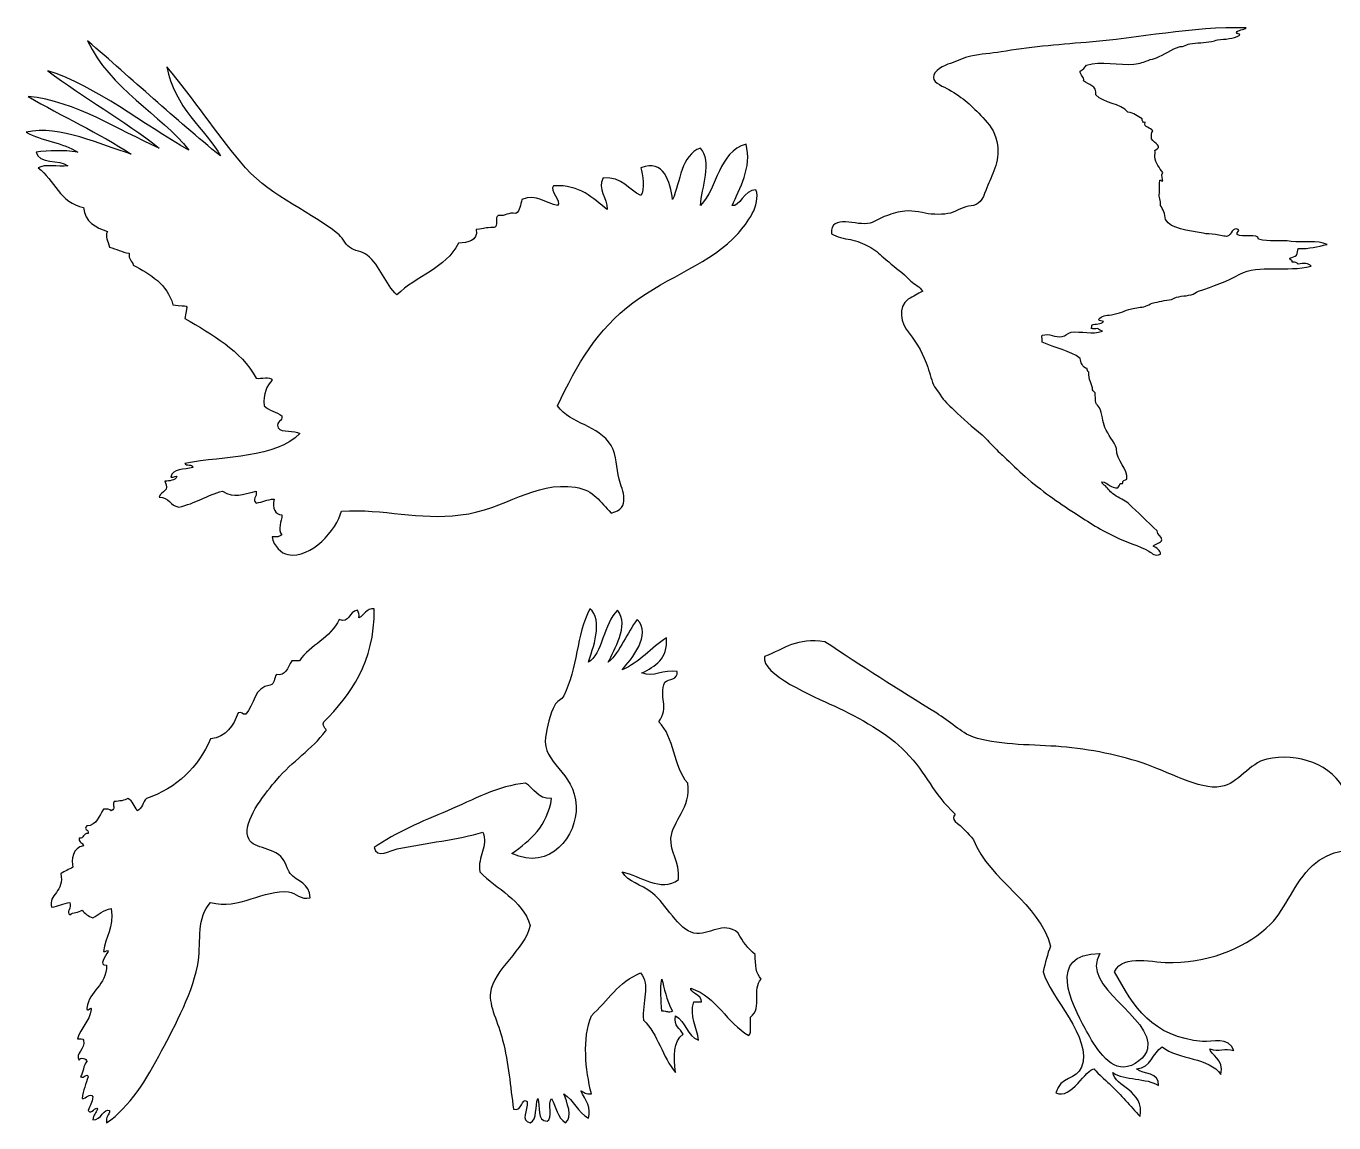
# Model space of a CAD drawing. Header units: centimetres. Extents: x -64 to 65, y -66 to 66.
# Drawn here: x -64.22 to -51.09, y 43.43 to 54.43 of the extents above; entities that cross this region are included whole.
import ezdxf

# ---------------------------------------------------------------- set-up
doc = ezdxf.new("R2010")
doc.units = ezdxf.units.CM
doc.header["$MEASUREMENT"] = 0
doc.layers.add('Layer 1', color=7, linetype='Continuous')

msp = doc.modelspace()

# ---------------------------------------------------------------- linework, layer by layer
at = {"layer": 'Layer 1'}
for points, knots in [([(-52.05399, 52.39369), (-52.03063, 52.3825), (-52.07214, 52.36771), (-52.06256, 52.34228), (-52.06256, 52.34228), (-52.01316, 52.30632), (-51.85232, 52.36271), (-51.84835, 52.29518), (-51.84835, 52.29518), (-51.7499, 52.26946), (-51.6221, 52.2879), (-51.52275, 52.27372), (-51.52275, 52.27372), (-51.39821, 52.25597), (-51.26169, 52.28801), (-51.15863, 52.24377), (-51.15863, 52.24377), (-51.26129, 52.21649), (-51.33823, 52.20128), (-51.44994, 52.20093), (-51.44994, 52.20093), (-51.45661, 52.18042), (-51.45952, 52.15624), (-51.46709, 52.13669), (-51.46709, 52.13669), (-51.48418, 52.12089), (-51.50942, 52.11333), (-51.53564, 52.10669), (-51.53564, 52.10669), (-51.54101, 52.07841), (-51.50355, 52.09306), (-51.50992, 52.06383), (-51.50992, 52.06383), (-51.47783, 52.07023), (-51.46775, 52.05465), (-51.44994, 52.04671), (-51.44994, 52.04671), (-51.40229, 52.05221), (-51.34255, 52.05764), (-51.32143, 52.02531), (-51.32143, 52.02531), (-51.55905, 51.96152), (-51.84956, 52.04798), (-52.03684, 51.9439), (-52.03684, 51.9439), (-52.16503, 51.87267), (-52.30375, 51.82523), (-52.45239, 51.77253), (-52.45239, 51.77253), (-52.47708, 51.7638), (-52.49967, 51.74499), (-52.52523, 51.73827), (-52.52523, 51.73827), (-52.59344, 51.72046), (-52.65548, 51.72964), (-52.72224, 51.69117), (-52.72224, 51.69117), (-52.78714, 51.6827), (-52.85199, 51.67051), (-52.91502, 51.65259), (-52.91502, 51.65259), (-52.93896, 51.64582), (-52.96005, 51.62907), (-52.98357, 51.62264), (-52.98357, 51.62264), (-53.02866, 51.61039), (-53.07758, 51.60896), (-53.12496, 51.59692), (-53.12496, 51.59692), (-53.18992, 51.58041), (-53.24984, 51.54776), (-53.32628, 51.53694), (-53.32628, 51.53694), (-53.38473, 51.52866), (-53.421, 51.53006), (-53.45481, 51.48984), (-53.45481, 51.48984), (-53.4483, 51.47203), (-53.42115, 51.47494), (-53.4034, 51.46838), (-53.4034, 51.46838), (-53.42737, 51.44094), (-53.48666, 51.44891), (-53.52336, 51.43412), (-53.52336, 51.43412), (-53.52389, 51.42182), (-53.52101, 51.40605), (-53.52762, 51.39986), (-53.52762, 51.39986), (-53.50902, 51.3919), (-53.4923, 51.3961), (-53.46338, 51.39986), (-53.46338, 51.39986), (-53.45716, 51.38708), (-53.43655, 51.38311), (-53.41623, 51.3742), (-53.41623, 51.3742), (-53.5173, 51.33433), (-53.62983, 51.37655), (-53.72899, 51.36131), (-53.72899, 51.36131), (-53.7627, 51.3561), (-53.78897, 51.32451), (-53.81892, 51.31847), (-53.81892, 51.31847), (-53.88808, 51.30447), (-53.95298, 51.35699), (-54.02024, 51.3313), (-54.02024, 51.3313), (-54.03082, 51.31304), (-54.01482, 51.28968), (-54.02024, 51.26275), (-54.02024, 51.26275), (-53.89065, 51.20327), (-53.74195, 51.17845), (-53.63898, 51.1), (-53.63898, 51.1), (-53.63702, 51.06158), (-53.61445, 51.00771), (-53.57043, 50.99718), (-53.57043, 50.99718), (-53.56622, 50.98429), (-53.56723, 50.96604), (-53.55328, 50.96292), (-53.55328, 50.96292), (-53.55889, 50.88452), (-53.51642, 50.84108), (-53.51476, 50.783), (-53.51476, 50.783), (-53.51145, 50.76776), (-53.49378, 50.76681), (-53.48904, 50.75305), (-53.48904, 50.75305), (-53.48452, 50.72313), (-53.48944, 50.68518), (-53.48047, 50.65447), (-53.48047, 50.65447), (-53.47475, 50.635), (-53.45658, 50.62346), (-53.44621, 50.60306), (-53.44621, 50.60306), (-53.41621, 50.54419), (-53.41502, 50.46294), (-53.39049, 50.406), (-53.39049, 50.406), (-53.35869, 50.33213), (-53.29987, 50.26884), (-53.27484, 50.19611), (-53.27484, 50.19611), (-53.27455, 50.06506), (-53.15607, 49.99317), (-53.17202, 49.88766), (-53.17202, 49.88766), (-53.18832, 49.88218), (-53.21732, 49.87171), (-53.2106, 49.84914), (-53.2106, 49.84914), (-53.2111, 49.83969), (-53.22875, 49.84734), (-53.23624, 49.84483), (-53.23624, 49.84483), (-53.24457, 49.83033), (-53.24836, 49.81123), (-53.26201, 49.80205), (-53.26201, 49.80205), (-53.33088, 49.79287), (-53.35745, 49.85224), (-53.4205, 49.86203), (-53.4205, 49.86203), (-53.42547, 49.83962), (-53.39899, 49.8325), (-53.38624, 49.81919), (-53.38624, 49.81919), (-53.35785, 49.78945), (-53.33398, 49.75468), (-53.29631, 49.72918), (-53.29631, 49.72918), (-53.24681, 49.69582), (-53.1963, 49.68028), (-53.15492, 49.64351), (-53.15492, 49.64351), (-53.05948, 49.55871), (-52.96646, 49.45976), (-52.8679, 49.36938), (-52.8679, 49.36938), (-52.8656, 49.32694), (-52.81734, 49.31371), (-52.82075, 49.2794), (-52.82075, 49.2794), (-52.82456, 49.24149), (-52.88266, 49.24765), (-52.90648, 49.21511), (-52.90648, 49.21511), (-52.8746, 49.1981), (-52.82763, 49.17444), (-52.83361, 49.13375), (-52.83361, 49.13375), (-52.88703, 49.11023), (-52.91571, 49.14478), (-52.94931, 49.1637), (-52.94931, 49.1637), (-53.05051, 49.22082), (-53.16984, 49.25466), (-53.27917, 49.30512), (-53.27917, 49.30512), (-53.42157, 49.37087), (-53.55749, 49.45895), (-53.69039, 49.54502), (-53.69039, 49.54502), (-53.86237, 49.65636), (-54.03133, 49.77489), (-54.19159, 49.91345), (-54.19159, 49.91345), (-54.2643, 49.97629), (-54.32941, 50.04841), (-54.4058, 50.11477), (-54.4058, 50.11477), (-54.44239, 50.14652), (-54.47896, 50.18544), (-54.51719, 50.22185), (-54.51719, 50.22185), (-54.55315, 50.25611), (-54.58519, 50.30059), (-54.62427, 50.33324), (-54.62427, 50.33324), (-54.72182, 50.41478), (-54.81556, 50.49112), (-54.90703, 50.58171), (-54.90703, 50.58171), (-54.96497, 50.63918), (-55.00162, 50.66487), (-55.04837, 50.7402), (-55.04837, 50.7402), (-55.06456, 50.76629), (-55.08808, 50.79126), (-55.09978, 50.81304), (-55.09978, 50.81304), (-55.13121, 50.87141), (-55.14632, 50.94224), (-55.16833, 51.01005), (-55.16833, 51.01005), (-55.20905, 51.13562), (-55.274, 51.24828), (-55.35685, 51.35279), (-55.35685, 51.35279), (-55.43665, 51.45349), (-55.47747, 51.60864), (-55.36542, 51.6955), (-55.36542, 51.6955), (-55.3134, 51.71775), (-55.27173, 51.75032), (-55.21977, 51.77257), (-55.21977, 51.77257), (-55.2484, 51.81871), (-55.29962, 51.84054), (-55.33971, 51.87539), (-55.33971, 51.87539), (-55.36201, 51.89481), (-55.38093, 51.92058), (-55.40395, 51.93968), (-55.40395, 51.93968), (-55.47137, 51.99551), (-55.54442, 52.05173), (-55.6139, 52.111), (-55.6139, 52.111), (-55.65391, 52.15267), (-55.70328, 52.19315), (-55.7595, 52.22239), (-55.7595, 52.22239), (-55.81181, 52.24962), (-55.87891, 52.28213), (-55.94373, 52.29094), (-55.94373, 52.29094), (-56.01104, 52.30012), (-56.07922, 52.31832), (-56.13651, 52.35092), (-56.13651, 52.35092), (-56.14394, 52.56066), (-55.87923, 52.41913), (-55.74667, 52.45805), (-55.74667, 52.45805), (-55.69381, 52.47355), (-55.64414, 52.51031), (-55.58387, 52.53084), (-55.58387, 52.53084), (-55.52624, 52.5505), (-55.46055, 52.57219), (-55.39969, 52.57799), (-55.39969, 52.57799), (-55.30764, 52.58672), (-55.20885, 52.55452), (-55.13407, 52.54796), (-55.13407, 52.54796), (-55.08525, 52.54365), (-55.03959, 52.54473), (-54.99699, 52.54796), (-54.99699, 52.54796), (-54.91735, 52.55402), (-54.86187, 52.5968), (-54.7871, 52.62077), (-54.7871, 52.62077), (-54.7513, 52.63231), (-54.71548, 52.629), (-54.68428, 52.6422), (-54.68428, 52.6422), (-54.61832, 52.67009), (-54.59445, 52.77039), (-54.56432, 52.83926), (-54.56432, 52.83926), (-54.51561, 52.95076), (-54.43613, 53.10302), (-54.47439, 53.27619), (-54.47439, 53.27619), (-54.49775, 53.38202), (-54.55498, 53.45209), (-54.61573, 53.51609), (-54.61573, 53.51609), (-54.72934, 53.63581), (-54.80956, 53.71199), (-54.95847, 53.79885), (-54.95847, 53.79885), (-55.00382, 53.82528), (-55.11214, 53.86015), (-55.11272, 53.91879), (-55.11272, 53.91879), (-55.11328, 53.98716), (-55.00509, 54.04026), (-54.94135, 54.06013), (-54.94135, 54.06013), (-54.87055, 54.0822), (-54.81009, 54.11625), (-54.73572, 54.13294), (-54.73572, 54.13294), (-54.63677, 54.15517), (-54.5358, 54.15797), (-54.43158, 54.17578), (-54.43158, 54.17578), (-54.17218, 54.22012), (-53.86765, 54.2487), (-53.57907, 54.27002), (-53.57907, 54.27002), (-53.03675, 54.31013), (-52.5268, 54.43351), (-51.9726, 54.41567), (-51.9726, 54.41567), (-51.99998, 54.39445), (-52.05335, 54.39927), (-52.07116, 54.36852), (-52.07116, 54.36852), (-52.06939, 54.35037), (-52.03303, 54.36675), (-52.0369, 54.34288), (-52.0369, 54.34288), (-52.10508, 54.30356), (-52.1825, 54.3052), (-52.25968, 54.29573), (-52.25968, 54.29573), (-52.28016, 54.29322), (-52.29905, 54.28163), (-52.31961, 54.27861), (-52.31961, 54.27861), (-52.39237, 54.26787), (-52.46672, 54.26617), (-52.53813, 54.25715), (-52.53813, 54.25715), (-52.55946, 54.2545), (-52.57956, 54.23789), (-52.60237, 54.23149), (-52.60237, 54.23149), (-52.61787, 54.22712), (-52.63251, 54.2312), (-52.64523, 54.22718), (-52.64523, 54.22718), (-52.71556, 54.20472), (-52.80038, 54.14468), (-52.87224, 54.11582), (-52.87224, 54.11582), (-52.89992, 54.10479), (-52.92846, 54.10159), (-52.95794, 54.0901), (-52.95794, 54.0901), (-52.993, 54.0765), (-53.04195, 54.05639), (-53.09933, 54.05158), (-53.09933, 54.05158), (-53.24411, 54.03938), (-53.43562, 54.0887), (-53.57484, 54.04301), (-53.57484, 54.04301), (-53.59413, 54.02089), (-53.61104, 53.99642), (-53.63908, 53.98303), (-53.63908, 53.98303), (-53.64265, 53.93675), (-53.59421, 53.92395), (-53.60482, 53.88445), (-53.60482, 53.88445), (-53.55542, 53.84537), (-53.47142, 53.84082), (-53.4806, 53.74311), (-53.4806, 53.74311), (-53.40191, 53.65754), (-53.23485, 53.6604), (-53.15932, 53.57174), (-53.15932, 53.57174), (-53.09757, 53.56356), (-53.06489, 53.52621), (-53.0179, 53.50319), (-53.0179, 53.50319), (-53.01459, 53.49009), (-53.01343, 53.45721), (-52.98795, 53.46898), (-52.98795, 53.46898), (-53.00414, 53.4145), (-52.92837, 53.41802), (-52.91082, 53.38331), (-52.91082, 53.38331), (-52.93019, 53.35648), (-52.92013, 53.34455), (-52.92365, 53.30187), (-52.92365, 53.30187), (-52.891, 53.25657), (-52.80469, 53.22985), (-52.88939, 53.18625), (-52.88939, 53.18625), (-52.88031, 53.17011), (-52.8918, 53.14453), (-52.88939, 53.12196), (-52.88939, 53.12196), (-52.88256, 53.05745), (-52.84391, 53.00962), (-52.80803, 52.96347), (-52.80803, 52.96347), (-52.8316, 52.93434), (-52.81025, 52.89381), (-52.80803, 52.88211), (-52.80803, 52.88211), (-52.82364, 52.86491), (-52.82655, 52.89931), (-52.83803, 52.88637), (-52.83803, 52.88637), (-52.84554, 52.84158), (-52.84049, 52.81004), (-52.84229, 52.76217), (-52.84229, 52.76217), (-52.8374, 52.76132), (-52.83994, 52.75786), (-52.84229, 52.75786), (-52.84229, 52.75786), (-52.85494, 52.71688), (-52.82676, 52.68534), (-52.83372, 52.63366), (-52.83372, 52.63366), (-52.80573, 52.59736), (-52.78858, 52.55029), (-52.78231, 52.49227), (-52.78231, 52.49227), (-52.72429, 52.39572), (-52.56284, 52.38771), (-52.40536, 52.35522), (-52.40536, 52.35522), (-52.37051, 52.34805), (-52.32784, 52.34805), (-52.28109, 52.34233), (-52.28109, 52.34233), (-52.23944, 52.3373), (-52.18354, 52.31905), (-52.16115, 52.32521), (-52.16115, 52.32521), (-52.1163, 52.33757), (-52.11104, 52.42327), (-52.05399, 52.39369)], [0, 0, 0, 0, 0.00840336, 0.00840336, 0.00840336, 0.00840336, 0.01680672, 0.01680672, 0.01680672, 0.01680672, 0.02521008, 0.02521008, 0.02521008, 0.02521008, 0.03361345, 0.03361345, 0.03361345, 0.03361345, 0.04201681, 0.04201681, 0.04201681, 0.04201681, 0.05042017, 0.05042017, 0.05042017, 0.05042017, 0.05882353, 0.05882353, 0.05882353, 0.05882353, 0.06722689, 0.06722689, 0.06722689, 0.06722689, 0.07563025, 0.07563025, 0.07563025, 0.07563025, 0.08403361, 0.08403361, 0.08403361, 0.08403361, 0.09243697, 0.09243697, 0.09243697, 0.09243697, 0.10084034, 0.10084034, 0.10084034, 0.10084034, 0.1092437, 0.1092437, 0.1092437, 0.1092437, 0.11764706, 0.11764706, 0.11764706, 0.11764706, 0.12605042, 0.12605042, 0.12605042, 0.12605042, 0.13445378, 0.13445378, 0.13445378, 0.13445378, 0.14285714, 0.14285714, 0.14285714, 0.14285714, 0.1512605, 0.1512605, 0.1512605, 0.1512605, 0.15966387, 0.15966387, 0.15966387, 0.15966387, 0.16806723, 0.16806723, 0.16806723, 0.16806723, 0.17647059, 0.17647059, 0.17647059, 0.17647059, 0.18487395, 0.18487395, 0.18487395, 0.18487395, 0.19327731, 0.19327731, 0.19327731, 0.19327731, 0.20168067, 0.20168067, 0.20168067, 0.20168067, 0.21008403, 0.21008403, 0.21008403, 0.21008403, 0.21848739, 0.21848739, 0.21848739, 0.21848739, 0.22689076, 0.22689076, 0.22689076, 0.22689076, 0.23529412, 0.23529412, 0.23529412, 0.23529412, 0.24369748, 0.24369748, 0.24369748, 0.24369748, 0.25210084, 0.25210084, 0.25210084, 0.25210084, 0.2605042, 0.2605042, 0.2605042, 0.2605042, 0.26890756, 0.26890756, 0.26890756, 0.26890756, 0.27731092, 0.27731092, 0.27731092, 0.27731092, 0.28571429, 0.28571429, 0.28571429, 0.28571429, 0.29411765, 0.29411765, 0.29411765, 0.29411765, 0.30252101, 0.30252101, 0.30252101, 0.30252101, 0.31092437, 0.31092437, 0.31092437, 0.31092437, 0.31932773, 0.31932773, 0.31932773, 0.31932773, 0.32773109, 0.32773109, 0.32773109, 0.32773109, 0.33613445, 0.33613445, 0.33613445, 0.33613445, 0.34453782, 0.34453782, 0.34453782, 0.34453782, 0.35294118, 0.35294118, 0.35294118, 0.35294118, 0.36134454, 0.36134454, 0.36134454, 0.36134454, 0.3697479, 0.3697479, 0.3697479, 0.3697479, 0.37815126, 0.37815126, 0.37815126, 0.37815126, 0.38655462, 0.38655462, 0.38655462, 0.38655462, 0.39495798, 0.39495798, 0.39495798, 0.39495798, 0.40336134, 0.40336134, 0.40336134, 0.40336134, 0.41176471, 0.41176471, 0.41176471, 0.41176471, 0.42016807, 0.42016807, 0.42016807, 0.42016807, 0.42857143, 0.42857143, 0.42857143, 0.42857143, 0.43697479, 0.43697479, 0.43697479, 0.43697479, 0.44537815, 0.44537815, 0.44537815, 0.44537815, 0.45378151, 0.45378151, 0.45378151, 0.45378151, 0.46218487, 0.46218487, 0.46218487, 0.46218487, 0.47058824, 0.47058824, 0.47058824, 0.47058824, 0.4789916, 0.4789916, 0.4789916, 0.4789916, 0.48739496, 0.48739496, 0.48739496, 0.48739496, 0.49579832, 0.49579832, 0.49579832, 0.49579832, 0.50420168, 0.50420168, 0.50420168, 0.50420168, 0.51260504, 0.51260504, 0.51260504, 0.51260504, 0.5210084, 0.5210084, 0.5210084, 0.5210084, 0.52941176, 0.52941176, 0.52941176, 0.52941176, 0.53781513, 0.53781513, 0.53781513, 0.53781513, 0.54621849, 0.54621849, 0.54621849, 0.54621849, 0.55462185, 0.55462185, 0.55462185, 0.55462185, 0.56302521, 0.56302521, 0.56302521, 0.56302521, 0.57142857, 0.57142857, 0.57142857, 0.57142857, 0.57983193, 0.57983193, 0.57983193, 0.57983193, 0.58823529, 0.58823529, 0.58823529, 0.58823529, 0.59663866, 0.59663866, 0.59663866, 0.59663866, 0.60504202, 0.60504202, 0.60504202, 0.60504202, 0.61344538, 0.61344538, 0.61344538, 0.61344538, 0.62184874, 0.62184874, 0.62184874, 0.62184874, 0.6302521, 0.6302521, 0.6302521, 0.6302521, 0.63865546, 0.63865546, 0.63865546, 0.63865546, 0.64705882, 0.64705882, 0.64705882, 0.64705882, 0.65546218, 0.65546218, 0.65546218, 0.65546218, 0.66386555, 0.66386555, 0.66386555, 0.66386555, 0.67226891, 0.67226891, 0.67226891, 0.67226891, 0.68067227, 0.68067227, 0.68067227, 0.68067227, 0.68907563, 0.68907563, 0.68907563, 0.68907563, 0.69747899, 0.69747899, 0.69747899, 0.69747899, 0.70588235, 0.70588235, 0.70588235, 0.70588235, 0.71428571, 0.71428571, 0.71428571, 0.71428571, 0.72268908, 0.72268908, 0.72268908, 0.72268908, 0.73109244, 0.73109244, 0.73109244, 0.73109244, 0.7394958, 0.7394958, 0.7394958, 0.7394958, 0.74789916, 0.74789916, 0.74789916, 0.74789916, 0.75630252, 0.75630252, 0.75630252, 0.75630252, 0.76470588, 0.76470588, 0.76470588, 0.76470588, 0.77310924, 0.77310924, 0.77310924, 0.77310924, 0.78151261, 0.78151261, 0.78151261, 0.78151261, 0.78991597, 0.78991597, 0.78991597, 0.78991597, 0.79831933, 0.79831933, 0.79831933, 0.79831933, 0.80672269, 0.80672269, 0.80672269, 0.80672269, 0.81512605, 0.81512605, 0.81512605, 0.81512605, 0.82352941, 0.82352941, 0.82352941, 0.82352941, 0.83193277, 0.83193277, 0.83193277, 0.83193277, 0.84033613, 0.84033613, 0.84033613, 0.84033613, 0.8487395, 0.8487395, 0.8487395, 0.8487395, 0.85714286, 0.85714286, 0.85714286, 0.85714286, 0.86554622, 0.86554622, 0.86554622, 0.86554622, 0.87394958, 0.87394958, 0.87394958, 0.87394958, 0.88235294, 0.88235294, 0.88235294, 0.88235294, 0.8907563, 0.8907563, 0.8907563, 0.8907563, 0.89915966, 0.89915966, 0.89915966, 0.89915966, 0.90756303, 0.90756303, 0.90756303, 0.90756303, 0.91596639, 0.91596639, 0.91596639, 0.91596639, 0.92436975, 0.92436975, 0.92436975, 0.92436975, 0.93277311, 0.93277311, 0.93277311, 0.93277311, 0.94117647, 0.94117647, 0.94117647, 0.94117647, 0.94957983, 0.94957983, 0.94957983, 0.94957983, 0.95798319, 0.95798319, 0.95798319, 0.95798319, 0.96638655, 0.96638655, 0.96638655, 0.96638655, 0.97478992, 0.97478992, 0.97478992, 0.97478992, 0.98319328, 0.98319328, 0.98319328, 0.98319328, 1, 1, 1, 1]), ([(-62.7452, 51.63788), (-62.8019, 51.84656), (-62.97134, 51.94255), (-63.14329, 52.03595), (-63.14329, 52.03595), (-63.15477, 52.07757), (-63.19266, 52.09276), (-63.18311, 52.15538), (-63.18311, 52.15538), (-63.25881, 52.16591), (-63.31403, 52.19695), (-63.3821, 52.2151), (-63.3821, 52.2151), (-63.3911, 52.28696), (-63.43319, 52.31143), (-63.40205, 52.37433), (-63.40205, 52.37433), (-63.52095, 52.41465), (-63.62946, 52.4654), (-63.64086, 52.61317), (-63.64086, 52.61317), (-63.87909, 52.66024), (-63.93444, 52.89024), (-64.09867, 53.01126), (-64.09867, 53.01126), (-64.03321, 53.05201), (-63.89708, 53.022), (-63.80011, 53.03116), (-63.80011, 53.03116), (-63.88263, 53.10125), (-64.09417, 53.0423), (-64.11854, 53.17049), (-64.11854, 53.17049), (-63.98892, 53.18504), (-63.8448, 53.19086), (-63.70055, 53.17049), (-63.70055, 53.17049), (-63.84581, 53.26407), (-64.06462, 53.28413), (-64.2181, 53.36954), (-64.2181, 53.36954), (-63.87705, 53.44436), (-63.4724, 53.24003), (-63.16313, 53.1506), (-63.16313, 53.1506), (-63.49092, 53.36026), (-63.85888, 53.52972), (-64.19815, 53.72782), (-64.19815, 53.72782), (-63.71526, 53.67993), (-63.29968, 53.39225), (-62.88449, 53.21029), (-62.88449, 53.21029), (-63.23382, 53.49128), (-63.64445, 53.71093), (-63.9991, 53.98655), (-63.9991, 53.98655), (-63.50393, 53.82489), (-63.04843, 53.45109), (-62.58593, 53.19039), (-62.58593, 53.19039), (-62.8576, 53.54242), (-63.38532, 53.81084), (-63.60106, 54.28513), (-63.60106, 54.28513), (-63.15492, 53.90188), (-62.72484, 53.50262), (-62.26745, 53.1307), (-62.26745, 53.1307), (-62.40784, 53.38846), (-62.7419, 53.62489), (-62.80487, 54.02639), (-62.80487, 54.02639), (-62.52243, 53.67772), (-62.32055, 53.38218), (-62.0684, 53.07098), (-62.0684, 53.07098), (-61.79744, 52.73652), (-61.44007, 52.61989), (-61.09312, 52.35444), (-61.09312, 52.35444), (-61.04647, 52.31872), (-61.02274, 52.25189), (-60.97374, 52.21511), (-60.97374, 52.21511), (-60.92254, 52.17672), (-60.84513, 52.17529), (-60.79459, 52.1355), (-60.79459, 52.1355), (-60.66449, 52.03308), (-60.61502, 51.8456), (-60.49606, 51.73741), (-60.49606, 51.73741), (-60.30492, 51.9245), (-60.00658, 52.00432), (-59.87903, 52.25494), (-59.87903, 52.25494), (-59.78285, 52.26489), (-59.68292, 52.27116), (-59.69988, 52.39427), (-59.69988, 52.39427), (-59.60418, 52.40059), (-59.62797, 52.41107), (-59.52076, 52.41417), (-59.52076, 52.41417), (-59.47602, 52.42253), (-59.52018, 52.51977), (-59.48094, 52.5336), (-59.48094, 52.5336), (-59.40395, 52.52296), (-59.38376, 52.56913), (-59.30179, 52.55352), (-59.30179, 52.55352), (-59.26197, 52.58), (-59.25747, 52.64186), (-59.24213, 52.69282), (-59.24213, 52.69282), (-59.10097, 52.75915), (-59.00046, 52.65337), (-58.8838, 52.63313), (-58.8838, 52.63313), (-58.83639, 52.67655), (-58.97341, 52.78349), (-58.92365, 52.83215), (-58.92365, 52.83215), (-58.6546, 52.84247), (-58.53122, 52.70705), (-58.38623, 52.59334), (-58.38623, 52.59334), (-58.37882, 52.7124), (-58.495, 52.79543), (-58.42605, 52.91179), (-58.42605, 52.91179), (-58.22925, 52.92282), (-58.17403, 52.79222), (-58.04785, 52.73264), (-58.04785, 52.73264), (-58.0053, 52.7895), (-58.02851, 52.95026), (-58.04785, 53.0113), (-58.04785, 53.0113), (-57.81642, 53.10729), (-57.75594, 52.86739), (-57.72942, 52.69282), (-57.72942, 52.69282), (-57.65042, 52.87925), (-57.64491, 53.13915), (-57.45076, 53.21035), (-57.45076, 53.21035), (-57.32741, 53.07639), (-57.43952, 52.80829), (-57.45076, 52.63313), (-57.45076, 52.63313), (-57.27402, 52.81471), (-57.27201, 53.17095), (-56.99292, 53.25016), (-56.99292, 53.25016), (-56.93056, 53.01325), (-57.06004, 52.80124), (-57.13225, 52.63313), (-57.13225, 52.63313), (-57.061, 52.61548), (-57.01152, 52.79064), (-56.89338, 52.79236), (-56.89338, 52.79236), (-56.84189, 52.63671), (-56.98344, 52.45401), (-57.07253, 52.35447), (-57.07253, 52.35447), (-57.34132, 52.05411), (-57.77278, 51.92442), (-58.12745, 51.6578), (-58.12745, 51.6578), (-58.4885, 51.38644), (-58.69003, 51.04407), (-58.88379, 50.6228), (-58.88379, 50.6228), (-58.74875, 50.43349), (-58.47421, 50.4368), (-58.34642, 50.22471), (-58.34642, 50.22471), (-58.28361, 50.12052), (-58.298, 50.00312), (-58.26675, 49.88636), (-58.26675, 49.88636), (-58.23688, 49.77449), (-58.13956, 49.59357), (-58.34642, 49.54798), (-58.34642, 49.54798), (-58.45858, 49.65828), (-58.51475, 49.77766), (-58.70469, 49.80672), (-58.70469, 49.80672), (-59.12551, 49.87112), (-59.39996, 49.58476), (-59.85909, 49.52806), (-59.85909, 49.52806), (-60.28565, 49.47538), (-60.62011, 49.59188), (-61.05337, 49.56788), (-61.05337, 49.56788), (-61.10261, 49.37696), (-61.35328, 49.08742), (-61.59079, 49.12999), (-61.59079, 49.12999), (-61.65773, 49.14198), (-61.73419, 49.21463), (-61.75002, 49.30911), (-61.75002, 49.30911), (-61.70385, 49.30279), (-61.67361, 49.31234), (-61.65046, 49.32901), (-61.65046, 49.32901), (-61.69716, 49.3815), (-61.65382, 49.46471), (-61.65046, 49.52806), (-61.65046, 49.52806), (-61.71854, 49.53965), (-61.75008, 49.5877), (-61.73013, 49.68731), (-61.73013, 49.68731), (-61.80138, 49.68564), (-61.84512, 49.65638), (-61.90923, 49.64752), (-61.90923, 49.64752), (-61.95262, 49.68911), (-61.89928, 49.70433), (-61.90923, 49.76693), (-61.90923, 49.76693), (-62.05779, 49.73769), (-62.11912, 49.68978), (-62.24761, 49.76693), (-62.24761, 49.76693), (-62.40551, 49.72579), (-62.5214, 49.64263), (-62.68547, 49.6077), (-62.68547, 49.6077), (-62.77508, 49.61762), (-62.78106, 49.71121), (-62.88452, 49.70721), (-62.88452, 49.70721), (-62.85854, 49.78325), (-62.77361, 49.75603), (-62.8248, 49.86646), (-62.8248, 49.86646), (-62.77384, 49.86855), (-62.72992, 49.87773), (-62.70542, 49.90625), (-62.70542, 49.90625), (-62.71412, 49.9358), (-62.73087, 49.89839), (-62.76514, 49.90625), (-62.76514, 49.90625), (-62.7527, 50.00002), (-62.62629, 49.97975), (-62.54614, 50.00579), (-62.54614, 50.00579), (-62.54916, 50.04259), (-62.61356, 50.01799), (-62.62581, 50.04558), (-62.62581, 50.04558), (-62.21623, 50.12038), (-61.71136, 50.09982), (-61.47135, 50.34414), (-61.47135, 50.34414), (-61.52231, 50.38608), (-61.65447, 50.34679), (-61.69027, 50.40386), (-61.69027, 50.40386), (-61.7116, 50.47823), (-61.64085, 50.46059), (-61.65045, 50.52329), (-61.65045, 50.52329), (-61.70562, 50.56099), (-61.7819, 50.57764), (-61.8296, 50.6228), (-61.8296, 50.6228), (-61.84291, 50.7489), (-61.80132, 50.82013), (-61.74999, 50.88154), (-61.74999, 50.88154), (-61.76478, 50.92644), (-61.86162, 50.88932), (-61.90922, 50.90146), (-61.90922, 50.90146), (-62.0663, 51.18232), (-62.3474, 51.33908), (-62.62579, 51.49857), (-62.62579, 51.49857), (-62.59306, 51.67736), (-62.58359, 51.6037), (-62.7452, 51.63788)], [0, 0, 0, 0, 0.01351351, 0.01351351, 0.01351351, 0.01351351, 0.02702703, 0.02702703, 0.02702703, 0.02702703, 0.04054054, 0.04054054, 0.04054054, 0.04054054, 0.05405405, 0.05405405, 0.05405405, 0.05405405, 0.06756757, 0.06756757, 0.06756757, 0.06756757, 0.08108108, 0.08108108, 0.08108108, 0.08108108, 0.09459459, 0.09459459, 0.09459459, 0.09459459, 0.10810811, 0.10810811, 0.10810811, 0.10810811, 0.12162162, 0.12162162, 0.12162162, 0.12162162, 0.13513514, 0.13513514, 0.13513514, 0.13513514, 0.14864865, 0.14864865, 0.14864865, 0.14864865, 0.16216216, 0.16216216, 0.16216216, 0.16216216, 0.17567568, 0.17567568, 0.17567568, 0.17567568, 0.18918919, 0.18918919, 0.18918919, 0.18918919, 0.2027027, 0.2027027, 0.2027027, 0.2027027, 0.21621622, 0.21621622, 0.21621622, 0.21621622, 0.22972973, 0.22972973, 0.22972973, 0.22972973, 0.24324324, 0.24324324, 0.24324324, 0.24324324, 0.25675676, 0.25675676, 0.25675676, 0.25675676, 0.27027027, 0.27027027, 0.27027027, 0.27027027, 0.28378378, 0.28378378, 0.28378378, 0.28378378, 0.2972973, 0.2972973, 0.2972973, 0.2972973, 0.31081081, 0.31081081, 0.31081081, 0.31081081, 0.32432432, 0.32432432, 0.32432432, 0.32432432, 0.33783784, 0.33783784, 0.33783784, 0.33783784, 0.35135135, 0.35135135, 0.35135135, 0.35135135, 0.36486486, 0.36486486, 0.36486486, 0.36486486, 0.37837838, 0.37837838, 0.37837838, 0.37837838, 0.39189189, 0.39189189, 0.39189189, 0.39189189, 0.40540541, 0.40540541, 0.40540541, 0.40540541, 0.41891892, 0.41891892, 0.41891892, 0.41891892, 0.43243243, 0.43243243, 0.43243243, 0.43243243, 0.44594595, 0.44594595, 0.44594595, 0.44594595, 0.45945946, 0.45945946, 0.45945946, 0.45945946, 0.47297297, 0.47297297, 0.47297297, 0.47297297, 0.48648649, 0.48648649, 0.48648649, 0.48648649, 0.5, 0.5, 0.5, 0.5, 0.51351351, 0.51351351, 0.51351351, 0.51351351, 0.52702703, 0.52702703, 0.52702703, 0.52702703, 0.54054054, 0.54054054, 0.54054054, 0.54054054, 0.55405405, 0.55405405, 0.55405405, 0.55405405, 0.56756757, 0.56756757, 0.56756757, 0.56756757, 0.58108108, 0.58108108, 0.58108108, 0.58108108, 0.59459459, 0.59459459, 0.59459459, 0.59459459, 0.60810811, 0.60810811, 0.60810811, 0.60810811, 0.62162162, 0.62162162, 0.62162162, 0.62162162, 0.63513514, 0.63513514, 0.63513514, 0.63513514, 0.64864865, 0.64864865, 0.64864865, 0.64864865, 0.66216216, 0.66216216, 0.66216216, 0.66216216, 0.67567568, 0.67567568, 0.67567568, 0.67567568, 0.68918919, 0.68918919, 0.68918919, 0.68918919, 0.7027027, 0.7027027, 0.7027027, 0.7027027, 0.71621622, 0.71621622, 0.71621622, 0.71621622, 0.72972973, 0.72972973, 0.72972973, 0.72972973, 0.74324324, 0.74324324, 0.74324324, 0.74324324, 0.75675676, 0.75675676, 0.75675676, 0.75675676, 0.77027027, 0.77027027, 0.77027027, 0.77027027, 0.78378378, 0.78378378, 0.78378378, 0.78378378, 0.7972973, 0.7972973, 0.7972973, 0.7972973, 0.81081081, 0.81081081, 0.81081081, 0.81081081, 0.82432432, 0.82432432, 0.82432432, 0.82432432, 0.83783784, 0.83783784, 0.83783784, 0.83783784, 0.85135135, 0.85135135, 0.85135135, 0.85135135, 0.86486486, 0.86486486, 0.86486486, 0.86486486, 0.87837838, 0.87837838, 0.87837838, 0.87837838, 0.89189189, 0.89189189, 0.89189189, 0.89189189, 0.90540541, 0.90540541, 0.90540541, 0.90540541, 0.91891892, 0.91891892, 0.91891892, 0.91891892, 0.93243243, 0.93243243, 0.93243243, 0.93243243, 0.94594595, 0.94594595, 0.94594595, 0.94594595, 0.95945946, 0.95945946, 0.95945946, 0.95945946, 0.97297297, 0.97297297, 0.97297297, 0.97297297, 1, 1, 1, 1]), ([(-60.72389, 48.58737), (-60.72198, 48.03783), (-60.96159, 47.72975), (-61.23057, 47.45114), (-61.23057, 47.45114), (-61.25756, 47.39682), (-61.17903, 47.37203), (-61.21522, 47.35901), (-61.21522, 47.35901), (-61.34659, 47.17809), (-61.5455, 47.0581), (-61.70655, 46.86768), (-61.70655, 46.86768), (-61.80238, 46.75439), (-62.01624, 46.49803), (-61.99831, 46.33026), (-61.99831, 46.33026), (-61.98119, 46.17066), (-61.78939, 46.2145), (-61.66049, 46.09994), (-61.66049, 46.09994), (-61.61488, 46.05938), (-61.59588, 45.96508), (-61.56839, 45.93103), (-61.56839, 45.93103), (-61.49973, 45.84605), (-61.36704, 45.83803), (-61.36879, 45.68536), (-61.36879, 45.68536), (-61.46481, 45.66311), (-61.50868, 45.73828), (-61.58376, 45.74674), (-61.58376, 45.74674), (-61.8289, 45.77447), (-62.08213, 45.5624), (-62.36685, 45.63927), (-62.36685, 45.63927), (-62.50954, 45.49224), (-62.46236, 45.2556), (-62.48967, 45.05578), (-62.48967, 45.05578), (-62.52893, 44.7685), (-62.72959, 44.39332), (-62.85818, 44.14985), (-62.85818, 44.14985), (-63.01063, 43.86111), (-63.17737, 43.58711), (-63.41092, 43.4282), (-63.41092, 43.4282), (-63.42388, 43.49236), (-63.38107, 43.50072), (-63.38023, 43.55105), (-63.38023, 43.55105), (-63.43936, 43.58404), (-63.46228, 43.44929), (-63.54911, 43.45892), (-63.54911, 43.45892), (-63.54509, 43.50612), (-63.51577, 43.52798), (-63.50305, 43.56639), (-63.50305, 43.56639), (-63.51845, 43.60386), (-63.56502, 43.50347), (-63.59518, 43.55104), (-63.59518, 43.55104), (-63.5829, 43.6002), (-63.5498, 43.62854), (-63.54912, 43.68926), (-63.54912, 43.68926), (-63.57844, 43.73707), (-63.6158, 43.66526), (-63.65662, 43.67389), (-63.65662, 43.67389), (-63.64273, 43.75213), (-63.62101, 43.82251), (-63.59521, 43.88886), (-63.59521, 43.88886), (-63.60823, 43.93389), (-63.63384, 43.86888), (-63.67197, 43.88886), (-63.67197, 43.88886), (-63.64466, 43.9332), (-63.64435, 44.00454), (-63.61056, 44.0424), (-63.61056, 44.0424), (-63.6031, 44.07251), (-63.68091, 44.09185), (-63.68732, 44.05775), (-63.68732, 44.05775), (-63.73214, 44.12368), (-63.62194, 44.16594), (-63.64128, 44.25735), (-63.64128, 44.25735), (-63.64604, 44.2782), (-63.67972, 44.27008), (-63.70269, 44.27272), (-63.70269, 44.27272), (-63.66996, 44.38329), (-63.58408, 44.44073), (-63.56447, 44.56445), (-63.56447, 44.56445), (-63.55976, 44.61245), (-63.60884, 44.52542), (-63.61053, 44.57982), (-63.61053, 44.57982), (-63.58148, 44.76061), (-63.41252, 44.80146), (-63.4109, 45.00974), (-63.4109, 45.00974), (-63.50017, 45.00672), (-63.42193, 45.09515), (-63.39555, 45.14793), (-63.39555, 45.14793), (-63.40227, 45.17074), (-63.41518, 45.14187), (-63.44161, 45.14793), (-63.44161, 45.14793), (-63.42261, 45.29787), (-63.33697, 45.38111), (-63.36483, 45.57788), (-63.36483, 45.57788), (-63.44386, 45.56478), (-63.48876, 45.51755), (-63.54911, 45.48575), (-63.54911, 45.48575), (-63.59774, 45.49853), (-63.62714, 45.53052), (-63.65661, 45.56251), (-63.65661, 45.56251), (-63.6868, 45.5364), (-63.75152, 45.54486), (-63.77943, 45.51645), (-63.77943, 45.51645), (-63.82248, 45.54098), (-63.75787, 45.58556), (-63.77943, 45.6393), (-63.77943, 45.6393), (-63.84669, 45.6298), (-63.89312, 45.59945), (-63.96371, 45.59324), (-63.96371, 45.59324), (-64.00115, 45.71976), (-63.82631, 45.74749), (-63.87158, 45.93103), (-63.87158, 45.93103), (-63.83033, 45.95124), (-63.78996, 45.97225), (-63.74876, 45.99244), (-63.74876, 45.99244), (-63.76802, 46.06076), (-63.75072, 46.19755), (-63.64126, 46.20741), (-63.64126, 46.20741), (-63.64597, 46.24363), (-63.69455, 46.23599), (-63.6873, 46.28419), (-63.6873, 46.28419), (-63.63295, 46.27588), (-63.64954, 46.33856), (-63.5952, 46.33025), (-63.5952, 46.33025), (-63.58761, 46.37846), (-63.64812, 46.37081), (-63.61055, 46.40703), (-63.61055, 46.40703), (-63.50488, 46.41399), (-63.4899, 46.51157), (-63.44164, 46.57594), (-63.44164, 46.57594), (-63.40603, 46.58083), (-63.38266, 46.57348), (-63.36486, 46.56057), (-63.36486, 46.56057), (-63.3098, 46.58078), (-63.36007, 46.61097), (-63.33417, 46.6527), (-63.33417, 46.6527), (-63.28239, 46.65722), (-63.22929, 46.66043), (-63.19595, 46.68342), (-63.19595, 46.68342), (-63.1492, 46.65852), (-63.13057, 46.6055), (-63.10382, 46.56057), (-63.10382, 46.56057), (-63.05257, 46.58097), (-63.04738, 46.64746), (-63.01172, 46.68342), (-63.01172, 46.68342), (-62.70359, 46.78984), (-62.49232, 46.99319), (-62.36682, 47.28225), (-62.36682, 47.28225), (-62.2063, 47.30088), (-62.13856, 47.41229), (-62.09041, 47.54329), (-62.09041, 47.54329), (-62.04702, 47.55596), (-62.05064, 47.52165), (-62.01365, 47.52792), (-62.01365, 47.52792), (-61.92708, 47.62052), (-61.93184, 47.80436), (-61.76796, 47.81965), (-61.76796, 47.81965), (-61.72367, 47.83164), (-61.72965, 47.89392), (-61.70655, 47.92715), (-61.70655, 47.92715), (-61.61736, 47.91032), (-61.59048, 47.99139), (-61.55299, 48.06534), (-61.55299, 48.06534), (-61.52743, 48.06534), (-61.50179, 48.06534), (-61.47623, 48.06534), (-61.47623, 48.06534), (-61.36468, 48.22507), (-61.16127, 48.29293), (-61.077, 48.47994), (-61.077, 48.47994), (-60.97029, 48.43044), (-60.98413, 48.56328), (-60.89277, 48.57204), (-60.89277, 48.57204), (-60.87986, 48.55423), (-60.87256, 48.53087), (-60.87742, 48.49526), (-60.87742, 48.49526), (-60.82202, 48.5217), (-60.81062, 48.59216), (-60.72389, 48.58737)], [0, 0, 0, 0, 0.01694915, 0.01694915, 0.01694915, 0.01694915, 0.03389831, 0.03389831, 0.03389831, 0.03389831, 0.05084746, 0.05084746, 0.05084746, 0.05084746, 0.06779661, 0.06779661, 0.06779661, 0.06779661, 0.08474576, 0.08474576, 0.08474576, 0.08474576, 0.10169492, 0.10169492, 0.10169492, 0.10169492, 0.11864407, 0.11864407, 0.11864407, 0.11864407, 0.13559322, 0.13559322, 0.13559322, 0.13559322, 0.15254237, 0.15254237, 0.15254237, 0.15254237, 0.16949153, 0.16949153, 0.16949153, 0.16949153, 0.18644068, 0.18644068, 0.18644068, 0.18644068, 0.20338983, 0.20338983, 0.20338983, 0.20338983, 0.22033898, 0.22033898, 0.22033898, 0.22033898, 0.23728814, 0.23728814, 0.23728814, 0.23728814, 0.25423729, 0.25423729, 0.25423729, 0.25423729, 0.27118644, 0.27118644, 0.27118644, 0.27118644, 0.28813559, 0.28813559, 0.28813559, 0.28813559, 0.30508475, 0.30508475, 0.30508475, 0.30508475, 0.3220339, 0.3220339, 0.3220339, 0.3220339, 0.33898305, 0.33898305, 0.33898305, 0.33898305, 0.3559322, 0.3559322, 0.3559322, 0.3559322, 0.37288136, 0.37288136, 0.37288136, 0.37288136, 0.38983051, 0.38983051, 0.38983051, 0.38983051, 0.40677966, 0.40677966, 0.40677966, 0.40677966, 0.42372881, 0.42372881, 0.42372881, 0.42372881, 0.44067797, 0.44067797, 0.44067797, 0.44067797, 0.45762712, 0.45762712, 0.45762712, 0.45762712, 0.47457627, 0.47457627, 0.47457627, 0.47457627, 0.49152542, 0.49152542, 0.49152542, 0.49152542, 0.50847458, 0.50847458, 0.50847458, 0.50847458, 0.52542373, 0.52542373, 0.52542373, 0.52542373, 0.54237288, 0.54237288, 0.54237288, 0.54237288, 0.55932203, 0.55932203, 0.55932203, 0.55932203, 0.57627119, 0.57627119, 0.57627119, 0.57627119, 0.59322034, 0.59322034, 0.59322034, 0.59322034, 0.61016949, 0.61016949, 0.61016949, 0.61016949, 0.62711864, 0.62711864, 0.62711864, 0.62711864, 0.6440678, 0.6440678, 0.6440678, 0.6440678, 0.66101695, 0.66101695, 0.66101695, 0.66101695, 0.6779661, 0.6779661, 0.6779661, 0.6779661, 0.69491525, 0.69491525, 0.69491525, 0.69491525, 0.71186441, 0.71186441, 0.71186441, 0.71186441, 0.72881356, 0.72881356, 0.72881356, 0.72881356, 0.74576271, 0.74576271, 0.74576271, 0.74576271, 0.76271186, 0.76271186, 0.76271186, 0.76271186, 0.77966102, 0.77966102, 0.77966102, 0.77966102, 0.79661017, 0.79661017, 0.79661017, 0.79661017, 0.81355932, 0.81355932, 0.81355932, 0.81355932, 0.83050847, 0.83050847, 0.83050847, 0.83050847, 0.84745763, 0.84745763, 0.84745763, 0.84745763, 0.86440678, 0.86440678, 0.86440678, 0.86440678, 0.88135593, 0.88135593, 0.88135593, 0.88135593, 0.89830508, 0.89830508, 0.89830508, 0.89830508, 0.91525424, 0.91525424, 0.91525424, 0.91525424, 0.93220339, 0.93220339, 0.93220339, 0.93220339, 0.94915254, 0.94915254, 0.94915254, 0.94915254, 0.96610169, 0.96610169, 0.96610169, 0.96610169, 1, 1, 1, 1]), ([(-58.37592, 48.05016), (-58.24815, 48.16298), (-58.18981, 48.3452), (-58.08416, 48.48011), (-58.08416, 48.48011), (-57.93568, 48.32657), (-58.14401, 48.08025), (-58.23772, 47.97338), (-58.23772, 47.97338), (-58.05873, 48.05029), (-57.94723, 48.1947), (-57.79243, 48.29585), (-57.79243, 48.29585), (-57.77417, 48.07797), (-57.90676, 48.01092), (-58.03807, 47.94266), (-58.03807, 47.94266), (-57.92525, 47.89154), (-57.8205, 47.98079), (-57.68493, 47.95803), (-57.68493, 47.95803), (-57.67345, 47.86984), (-57.76674, 47.88633), (-57.80775, 47.85053), (-57.80775, 47.85053), (-57.87355, 47.70149), (-57.75597, 47.60325), (-57.86916, 47.4513), (-57.86916, 47.4513), (-57.71099, 47.30745), (-57.72308, 46.99339), (-57.57743, 46.83707), (-57.57743, 46.83707), (-57.54076, 46.5881), (-57.73277, 46.45972), (-57.74631, 46.28428), (-57.74631, 46.28428), (-57.75732, 46.14207), (-57.65654, 46.05497), (-57.6695, 45.8697), (-57.6695, 45.8697), (-57.85151, 45.73661), (-58.04875, 45.90672), (-58.23767, 45.94646), (-58.23767, 45.94646), (-58.16999, 45.83695), (-58.05598, 45.83145), (-57.93057, 45.73149), (-57.93057, 45.73149), (-57.79778, 45.62566), (-57.67025, 45.36427), (-57.51602, 45.33226), (-57.51602, 45.33226), (-57.35986, 45.29985), (-57.22987, 45.46257), (-57.07067, 45.33226), (-57.07067, 45.33226), (-57.02775, 45.24725), (-56.97103, 45.17597), (-56.90179, 45.11729), (-56.90179, 45.11729), (-56.90078, 45.0159), (-56.8943, 44.91999), (-56.84038, 44.8716), (-56.84038, 44.8716), (-56.93777, 44.76632), (-56.82162, 44.59286), (-56.94788, 44.48772), (-56.94788, 44.48772), (-56.95354, 44.42684), (-56.9338, 44.34056), (-56.96323, 44.30346), (-56.96323, 44.30346), (-57.18953, 44.4303), (-57.28144, 44.6916), (-57.54674, 44.77947), (-57.54674, 44.77947), (-57.56529, 44.73984), (-57.43823, 44.71441), (-57.43924, 44.64125), (-57.43924, 44.64125), (-57.46485, 44.64125), (-57.49044, 44.64125), (-57.51605, 44.64125), (-57.51605, 44.64125), (-57.56656, 44.49554), (-57.4812, 44.38868), (-57.46999, 44.25737), (-57.46999, 44.25737), (-57.58675, 44.29925), (-57.60003, 44.44464), (-57.70031, 44.50306), (-57.70031, 44.50306), (-57.72214, 44.39424), (-57.65295, 44.37638), (-57.62355, 44.3188), (-57.62355, 44.3188), (-57.72888, 44.24882), (-57.71586, 44.09242), (-57.70031, 43.93492), (-57.70031, 43.93492), (-57.83178, 44.08497), (-57.87589, 44.3224), (-58.02278, 44.457), (-58.02278, 44.457), (-58.03704, 44.6444), (-57.9474, 44.81392), (-58.05352, 44.93301), (-58.05352, 44.93301), (-58.27095, 44.84337), (-58.38576, 44.65107), (-58.54488, 44.50306), (-58.54488, 44.50306), (-58.63849, 44.27274), (-58.60454, 43.96072), (-58.54488, 43.71995), (-58.54488, 43.71995), (-58.59999, 43.71093), (-58.61918, 43.73778), (-58.65238, 43.75067), (-58.65238, 43.75067), (-58.60105, 43.65979), (-58.5407, 43.57298), (-58.57557, 43.47426), (-58.57557, 43.47426), (-58.68, 43.53366), (-58.72321, 43.65426), (-58.82129, 43.71995), (-58.82129, 43.71995), (-58.79475, 43.63803), (-58.72371, 43.48399), (-58.80594, 43.42819), (-58.80594, 43.42819), (-58.88068, 43.48137), (-58.90347, 43.58657), (-58.94411, 43.67388), (-58.94411, 43.67388), (-58.98922, 43.62686), (-58.92453, 43.47002), (-58.99017, 43.44353), (-58.99017, 43.44353), (-59.09532, 43.44586), (-59.05483, 43.59387), (-59.08232, 43.67388), (-59.08232, 43.67388), (-59.11423, 43.59831), (-59.0837, 43.46028), (-59.15908, 43.42819), (-59.15908, 43.42819), (-59.26507, 43.45637), (-59.18131, 43.54588), (-59.1898, 43.64316), (-59.1898, 43.64316), (-59.2524, 43.68671), (-59.23182, 43.53799), (-59.32802, 43.5664), (-59.32802, 43.5664), (-59.35662, 43.79034), (-59.37668, 44.02381), (-59.43552, 44.25739), (-59.43552, 44.25739), (-59.47963, 44.43257), (-59.57461, 44.60246), (-59.55837, 44.7334), (-59.55837, 44.7334), (-59.52897, 44.97049), (-59.21367, 45.16356), (-59.15914, 45.40904), (-59.15914, 45.40904), (-59.24283, 45.67341), (-59.49389, 45.77041), (-59.66587, 45.94646), (-59.66587, 45.94646), (-59.69042, 46.10611), (-59.5744, 46.20035), (-59.63515, 46.34569), (-59.63515, 46.34569), (-59.87785, 46.26904), (-60.20117, 46.23962), (-60.49505, 46.17678), (-60.49505, 46.17678), (-60.56255, 46.16236), (-60.69833, 46.07253), (-60.72537, 46.19215), (-60.72537, 46.19215), (-60.50754, 46.34008), (-60.24478, 46.45332), (-59.98832, 46.56069), (-59.98832, 46.56069), (-59.73324, 46.66748), (-59.48172, 46.8126), (-59.20521, 46.83707), (-59.20521, 46.83707), (-59.11716, 46.78693), (-59.0908, 46.67507), (-58.94415, 46.68353), (-58.94415, 46.68353), (-58.98648, 46.40852), (-59.15693, 46.26163), (-59.34341, 46.13074), (-59.34341, 46.13074), (-58.95717, 45.94995), (-58.68484, 46.31039), (-58.69849, 46.60675), (-58.69849, 46.60675), (-58.71471, 46.95891), (-59.04131, 47.03241), (-59.00559, 47.29774), (-59.00559, 47.29774), (-58.99376, 47.38556), (-58.95728, 47.54084), (-58.91346, 47.62021), (-58.91346, 47.62021), (-58.89264, 47.65786), (-58.84054, 47.67292), (-58.82133, 47.71234), (-58.82133, 47.71234), (-58.68488, 47.99251), (-58.69658, 48.32123), (-58.56029, 48.58761), (-58.56029, 48.58761), (-58.42046, 48.48114), (-58.53322, 48.17092), (-58.57564, 48.05016), (-58.57564, 48.05016), (-58.43816, 48.12258), (-58.41824, 48.44547), (-58.28391, 48.57224), (-58.28391, 48.57224), (-58.15745, 48.41441), (-58.32155, 48.17777), (-58.37592, 48.05016)], [0, 0, 0, 0, 0.01694915, 0.01694915, 0.01694915, 0.01694915, 0.03389831, 0.03389831, 0.03389831, 0.03389831, 0.05084746, 0.05084746, 0.05084746, 0.05084746, 0.06779661, 0.06779661, 0.06779661, 0.06779661, 0.08474576, 0.08474576, 0.08474576, 0.08474576, 0.10169492, 0.10169492, 0.10169492, 0.10169492, 0.11864407, 0.11864407, 0.11864407, 0.11864407, 0.13559322, 0.13559322, 0.13559322, 0.13559322, 0.15254237, 0.15254237, 0.15254237, 0.15254237, 0.16949153, 0.16949153, 0.16949153, 0.16949153, 0.18644068, 0.18644068, 0.18644068, 0.18644068, 0.20338983, 0.20338983, 0.20338983, 0.20338983, 0.22033898, 0.22033898, 0.22033898, 0.22033898, 0.23728814, 0.23728814, 0.23728814, 0.23728814, 0.25423729, 0.25423729, 0.25423729, 0.25423729, 0.27118644, 0.27118644, 0.27118644, 0.27118644, 0.28813559, 0.28813559, 0.28813559, 0.28813559, 0.30508475, 0.30508475, 0.30508475, 0.30508475, 0.3220339, 0.3220339, 0.3220339, 0.3220339, 0.33898305, 0.33898305, 0.33898305, 0.33898305, 0.3559322, 0.3559322, 0.3559322, 0.3559322, 0.37288136, 0.37288136, 0.37288136, 0.37288136, 0.38983051, 0.38983051, 0.38983051, 0.38983051, 0.40677966, 0.40677966, 0.40677966, 0.40677966, 0.42372881, 0.42372881, 0.42372881, 0.42372881, 0.44067797, 0.44067797, 0.44067797, 0.44067797, 0.45762712, 0.45762712, 0.45762712, 0.45762712, 0.47457627, 0.47457627, 0.47457627, 0.47457627, 0.49152542, 0.49152542, 0.49152542, 0.49152542, 0.50847458, 0.50847458, 0.50847458, 0.50847458, 0.52542373, 0.52542373, 0.52542373, 0.52542373, 0.54237288, 0.54237288, 0.54237288, 0.54237288, 0.55932203, 0.55932203, 0.55932203, 0.55932203, 0.57627119, 0.57627119, 0.57627119, 0.57627119, 0.59322034, 0.59322034, 0.59322034, 0.59322034, 0.61016949, 0.61016949, 0.61016949, 0.61016949, 0.62711864, 0.62711864, 0.62711864, 0.62711864, 0.6440678, 0.6440678, 0.6440678, 0.6440678, 0.66101695, 0.66101695, 0.66101695, 0.66101695, 0.6779661, 0.6779661, 0.6779661, 0.6779661, 0.69491525, 0.69491525, 0.69491525, 0.69491525, 0.71186441, 0.71186441, 0.71186441, 0.71186441, 0.72881356, 0.72881356, 0.72881356, 0.72881356, 0.74576271, 0.74576271, 0.74576271, 0.74576271, 0.76271186, 0.76271186, 0.76271186, 0.76271186, 0.77966102, 0.77966102, 0.77966102, 0.77966102, 0.79661017, 0.79661017, 0.79661017, 0.79661017, 0.81355932, 0.81355932, 0.81355932, 0.81355932, 0.83050847, 0.83050847, 0.83050847, 0.83050847, 0.84745763, 0.84745763, 0.84745763, 0.84745763, 0.86440678, 0.86440678, 0.86440678, 0.86440678, 0.88135593, 0.88135593, 0.88135593, 0.88135593, 0.89830508, 0.89830508, 0.89830508, 0.89830508, 0.91525424, 0.91525424, 0.91525424, 0.91525424, 0.93220339, 0.93220339, 0.93220339, 0.93220339, 0.94915254, 0.94915254, 0.94915254, 0.94915254, 0.96610169, 0.96610169, 0.96610169, 0.96610169, 1, 1, 1, 1]), ([(-50.64445, 46.17627), (-50.89348, 46.19199), (-51.13885, 46.16778), (-51.30681, 46.01069), (-51.30681, 46.01069), (-51.49763, 45.83215), (-51.56618, 45.58572), (-51.72991, 45.42197), (-51.72991, 45.42197), (-51.94941, 45.2025), (-52.29789, 45.04856), (-52.70498, 45.03563), (-52.70498, 45.03563), (-52.91278, 45.02904), (-53.19888, 45.13464), (-53.29376, 44.94363), (-53.29376, 44.94363), (-53.10572, 44.59348), (-52.91644, 44.29021), (-52.41066, 44.24452), (-52.41066, 44.24452), (-52.31366, 44.23574), (-52.14703, 44.29725), (-52.0979, 44.15252), (-52.0979, 44.15252), (-52.18942, 44.18112), (-52.24265, 44.13945), (-52.33708, 44.17091), (-52.33708, 44.17091), (-52.33917, 44.11389), (-52.18643, 44.06828), (-52.2267, 43.91334), (-52.2267, 43.91334), (-52.34394, 44.08431), (-52.65445, 44.06201), (-52.8154, 44.1893), (-52.8154, 44.1893), (-52.91618, 44.13059), (-52.92663, 43.9816), (-53.07297, 43.96853), (-53.07297, 43.96853), (-52.99976, 43.91294), (-52.8463, 43.93763), (-52.85223, 43.80295), (-52.85223, 43.80295), (-52.97055, 43.88084), (-53.19518, 43.85245), (-53.31216, 43.93172), (-53.31216, 43.93172), (-53.28906, 43.78911), (-52.99469, 43.75871), (-53.03623, 43.49018), (-53.03623, 43.49018), (-53.14204, 43.5985), (-53.21676, 43.70031), (-53.34899, 43.82133), (-53.34899, 43.82133), (-53.3683, 43.83903), (-53.51274, 43.96958), (-53.49618, 43.96852), (-53.49618, 43.96852), (-53.58087, 43.97394), (-53.72973, 43.65441), (-53.88252, 43.72934), (-53.88252, 43.72934), (-53.84087, 43.89463), (-53.6744, 43.86081), (-53.62495, 43.98691), (-53.62495, 43.98691), (-53.50975, 44.28062), (-53.94634, 44.69435), (-54.01129, 44.94359), (-54.01129, 44.94359), (-53.9911, 45.03379), (-53.96729, 45.12038), (-53.93771, 45.20116), (-53.93771, 45.20116), (-54.03992, 45.62502), (-54.55144, 45.86132), (-54.7104, 46.26822), (-54.7104, 46.26822), (-54.764, 46.33725), (-54.82534, 46.39858), (-54.89439, 46.45221), (-54.89439, 46.45221), (-54.91569, 46.47941), (-54.91569, 46.49857), (-54.89439, 46.52579), (-54.89439, 46.52579), (-55.12204, 46.73875), (-55.1722, 46.92338), (-55.39115, 47.15132), (-55.39115, 47.15132), (-55.56768, 47.33513), (-55.85211, 47.49099), (-56.10865, 47.61127), (-56.10865, 47.61127), (-56.31447, 47.70776), (-56.84578, 47.92824), (-56.80776, 48.108), (-56.80776, 48.108), (-56.60583, 48.18394), (-56.48439, 48.30085), (-56.20062, 48.25519), (-56.20062, 48.25519), (-55.84267, 48.01688), (-55.46561, 47.77637), (-55.07839, 47.53769), (-55.07839, 47.53769), (-54.96115, 47.46546), (-54.83034, 47.3411), (-54.71041, 47.29853), (-54.71041, 47.29853), (-54.50028, 47.22392), (-54.15037, 47.22262), (-53.88253, 47.20653), (-53.88253, 47.20653), (-53.60313, 47.18978), (-53.28669, 47.12739), (-53.01782, 47.04095), (-53.01782, 47.04095), (-52.76157, 46.95853), (-52.44629, 46.76483), (-52.22674, 46.80177), (-52.22674, 46.80177), (-52.05415, 46.83077), (-51.94035, 47.03913), (-51.76681, 47.07773), (-51.76681, 47.07773), (-51.456, 47.14687), (-51.10413, 47.02701), (-50.97568, 46.74658), (-50.97568, 46.74658), (-50.95002, 46.69051), (-50.95626, 46.62694), (-50.93893, 46.581), (-50.93893, 46.581), (-50.87099, 46.40151), (-50.72359, 46.35296), (-50.64445, 46.17627)], [0, 0, 0, 0, 0.02777778, 0.02777778, 0.02777778, 0.02777778, 0.05555556, 0.05555556, 0.05555556, 0.05555556, 0.08333333, 0.08333333, 0.08333333, 0.08333333, 0.11111111, 0.11111111, 0.11111111, 0.11111111, 0.13888889, 0.13888889, 0.13888889, 0.13888889, 0.16666667, 0.16666667, 0.16666667, 0.16666667, 0.19444444, 0.19444444, 0.19444444, 0.19444444, 0.22222222, 0.22222222, 0.22222222, 0.22222222, 0.25, 0.25, 0.25, 0.25, 0.27777778, 0.27777778, 0.27777778, 0.27777778, 0.30555556, 0.30555556, 0.30555556, 0.30555556, 0.33333333, 0.33333333, 0.33333333, 0.33333333, 0.36111111, 0.36111111, 0.36111111, 0.36111111, 0.38888889, 0.38888889, 0.38888889, 0.38888889, 0.41666667, 0.41666667, 0.41666667, 0.41666667, 0.44444444, 0.44444444, 0.44444444, 0.44444444, 0.47222222, 0.47222222, 0.47222222, 0.47222222, 0.5, 0.5, 0.5, 0.5, 0.52777778, 0.52777778, 0.52777778, 0.52777778, 0.55555556, 0.55555556, 0.55555556, 0.55555556, 0.58333333, 0.58333333, 0.58333333, 0.58333333, 0.61111111, 0.61111111, 0.61111111, 0.61111111, 0.63888889, 0.63888889, 0.63888889, 0.63888889, 0.66666667, 0.66666667, 0.66666667, 0.66666667, 0.69444444, 0.69444444, 0.69444444, 0.69444444, 0.72222222, 0.72222222, 0.72222222, 0.72222222, 0.75, 0.75, 0.75, 0.75, 0.77777778, 0.77777778, 0.77777778, 0.77777778, 0.80555556, 0.80555556, 0.80555556, 0.80555556, 0.83333333, 0.83333333, 0.83333333, 0.83333333, 0.86111111, 0.86111111, 0.86111111, 0.86111111, 0.88888889, 0.88888889, 0.88888889, 0.88888889, 0.91666667, 0.91666667, 0.91666667, 0.91666667, 0.94444444, 0.94444444, 0.94444444, 0.94444444, 1, 1, 1, 1]), ([(-53.58805, 44.3733), (-53.51981, 44.24691), (-53.38085, 43.98471), (-53.20171, 43.98693), (-53.20171, 43.98693), (-53.1022, 43.98817), (-52.97724, 44.09133), (-52.96253, 44.17092), (-52.96253, 44.17092), (-52.90242, 44.49636), (-53.65082, 44.79452), (-53.4409, 45.1276), (-53.4409, 45.1276), (-53.98474, 45.12149), (-53.72039, 44.61841), (-53.58805, 44.3733)], [0, 0, 0, 0, 0.2, 0.2, 0.2, 0.2, 0.4, 0.4, 0.4, 0.4, 0.6, 0.6, 0.6, 0.6, 1, 1, 1, 1]), ([(-57.8385, 44.54917), (-57.77082, 44.54734), (-57.77558, 44.52795), (-57.731, 44.54917), (-57.731, 44.54917), (-57.79585, 44.66921), (-57.81247, 44.77838), (-57.8385, 44.87164), (-57.8385, 44.87164), (-57.85612, 44.76335), (-57.8448, 44.66275), (-57.8385, 44.54917)], [0, 0, 0, 0, 0.25, 0.25, 0.25, 0.25, 0.5, 0.5, 0.5, 0.5, 1, 1, 1, 1])]:
    msp.add_open_spline(points, degree=3, knots=knots, dxfattribs=at)

doc.saveas('drawing.dxf')
